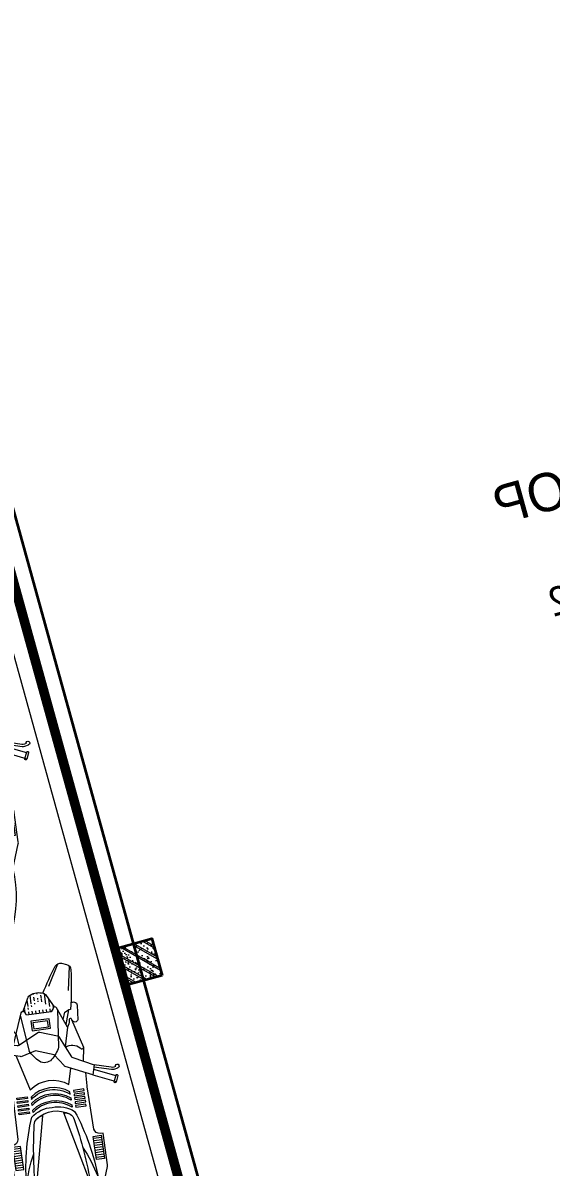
# Model space of a CAD drawing. Header units: metres. Extents: x 568336 to 569219, y 2065964 to 2066430.
# Drawn here: x 568455.23 to 568457.99, y 2066357.37 to 2066363.35 of the extents above; entities that cross this region are included whole.
import ezdxf

# ---------------------------------------------------------------- set-up
doc = ezdxf.new("R2010")
doc.units = ezdxf.units.M
doc.linetypes.add('HIDDEN', pattern=[0.375, 0.25, -0.125])
doc.layers.get('0').update_dxf_attribs({"linetype": 'CONTINUOUS'})
for name, color, linetype, lineweight in [('-CONCRETE', 1, 'CONTINUOUS', 35), ('-DIM', 9, 'CONTINUOUS', 13), ('-FURNITURE', 46, 'CONTINUOUS', 9), ('-HATCH', 8, 'CONTINUOUS', 5), ('-LINE1', 7, 'CONTINUOUS', 18), ('-STEEL1', 1, 'CONTINUOUS', 35), ('-WALL', 4, 'CONTINUOUS', 35), ('TEXT25', 2, 'CONTINUOUS', 13)]:
    doc.layers.add(name, color=color, linetype=linetype, lineweight=lineweight)
doc.layers.add('-RANH GIOI LO DAT', color=12, linetype='CONTINUOUS')
doc.styles.add('SVN_AVO_thuong', font='')
doc.styles.add('T1', font='', dxfattribs={"height": 200})
doc.styles.get('SVN_AVO_thuong').set_extended_font_data('SVN-Avo')
doc.styles.get('T1').set_extended_font_data('VNgeometric Light')

# ---------------------------------------------------------------- blocks, each defined once
blk = doc.blocks.new('A$C49AC32B8')
h = blk.add_hatch()
h.set_pattern_fill('ANSI31', color=256, scale=100, angle=404.9999999999999, style=0)
h.set_pattern_definition([(90, (1628.178583184657, -139081.3939594029), (-12.5, 1.419760918143566e-15), [])])
h.paths.add_polyline_path([(-545.4389741411724, -149.292006695312), (-545.4389741411724, -106.7108410141846), (-667.4265335844539, -106.7108410141846), (-667.4265335844539, -149.292006695312)])
h.paths.add_polyline_path([(-545.4389741411724, 276.2662267598025), (-545.4389741411724, 318.84739244093), (-667.4265335844539, 318.84739244093), (-667.4265335844539, 276.2662267598025)])
h = blk.add_hatch()
h.set_pattern_fill('ANSI31', color=256, scale=150, angle=315, style=0)
h.set_pattern_definition([(2.19715477805175e-15, (1485.970044401409, -142180.9177466815), (1.685552167365288e-15, 18.75), [])])
edge = h.paths.add_edge_path()
edge.add_arc((142.4224115581892, 0.6785372878184717), 10, 291.0633923268034, 432.0495413373955)
edge.add_arc((142.4224115582474, 168.8768484580614), 10, 287.9504586626045, 428.9366076731966)
edge.add_arc((203.6383034269384, 62.78106710705833), 30.00000000000001, 298.7341714601648, 336.6847551905135)
edge.add_arc((203.6383034269384, 106.7743186388507), 30.00000000000001, 383.3152448094864, 421.2658285398352)
edge.add_line((152.140649993642, 3.03562059394244), (218.0606998045405, 36.47527909896962))
edge.add_line((152.1406499937002, 166.5197651519375), (218.0606998045405, 133.0801066469685))
edge.add_line((145.5043569476984, 10.19177083989416), (128.8174500554742, 17.6987576528154))
edge.add_line((128.8174500554742, 17.6987576528154), (128.8174500554742, 82.08632680154915))
edge.add_line((128.8174500554742, 146.4738959502829), (128.8174500554742, 82.08632680154915))
edge.add_line((145.5043569477566, 159.3636149059857), (128.8174500554742, 146.4738959502829))
edge.add_arc((152.5525625419978, 84.79817839308453), 85.62828520288406, 336.6847551905135, 359.9862926856208)
edge.add_arc((152.5525625419978, 84.75720735282448), 85.62828520288406, 360.0137073143792, 383.3152448094864)
for points in [[(-244.159068062756, 438.0154885223419, 0.9999999999999999), (-248.2430734565423, 447.1435167838754), (-248.2430734565423, 447.1435167838172), (-280.1911723719968, 432.8494979058269), (-280.191172372055, 432.8494979057687, 0.9999999999999999), (-276.1071669782104, 423.7214696442352)], [(-9.5493933444086, -301.3492301631959), (-41.6831618892902, -188.5098808552029), (6.508197082061088, -167.3083462980467), (6.50819708200288, -167.3083462980467), (-21.32710195719847, -52.13001471579264), (-21.32710195714026, -52.13001471590906, -0.2138118228335009), (-21.1106249995355, -43.95429530206093), (-21.1106249994773, -43.95429530194451), (32.24943819522741, 67.1463459651095), (32.24943819522741, 67.14634596525502, 0.2018820073483003), (32.63213920601993, 74.89595198751704), (32.63213920601993, 74.89595198757524), (0.3335099903924856, 163.635706436773), (0.3335099904506933, 163.6357064366857, 0.2018820073578288), (-4.941006723529426, 169.3262535986833), (-4.941006723471219, 169.3262535986541), (-117.2313022529415, 220.1350949946027), (-117.2313022528833, 220.1350949945445, -0.2138118228338068), (-122.6523843629111, 226.2589107138156), (-122.6523843629693, 226.2589107138447), (-175.3645126568445, 332.3828169244916), (-175.3645126568445, 332.3828169244916), (-225.9093191228749, 317.6473262168984), (-277.909165306628, 433.8704992542444)], [(-184.9648569262645, 329.5839975469389), (-210.7405260885425, 417.99816950694), (-210.7405260886007, 417.998169507202, -0.1192456420777983), (-211.3935427420947, 432.0919050858174), (-211.3935427420365, 432.0919050861376), (-207.3890161612944, 452.7946925294927)], [(-199.4700898697774, 441.0775953799712, 2.50980799952919), (-207.4947705015366, 452.2479588310925)], [(-199.4700898698356, 441.0775953800003), (-201.1160760876664, 432.5680994097311), (-201.1160760876664, 432.5680994094109, 0.1192456420777983), (-200.4630594342307, 418.4743638307955), (-200.4630594341725, 418.4743638305335), (-175.3645126568445, 332.3828169245207)], [(-839.1161323166743, 283.8315398601808), (-712.0490552992269, 328.9422595075557), (-712.0490552989941, 328.942259507643, -0.0854912519851607), (-702.0123332152434, 330.6709983080909), (-535.1100028215733, 330.6709983080909), (-535.1100028215733, 315.4303194140484), (-535.1100028215733, 315.4303194140484, 0.3895943333915547), (-507.6503770142735, 285.5380712724109), (-507.6503770143318, 285.5380712724109), (-284.794791265711, 280.8480463859269), (-284.7947912656527, 280.8480463859269, 0.03866847091787411), (-280.1616323773342, 280.8133793471025), (-280.1616323779745, 280.813379346986, 0.005074925713458879), (-209.8619974894391, 282.9773453654016)], [(-225.9093191228749, 317.6473262168984), (-162.9714295322483, 181.6710258228813), (-162.9714295321901, 181.6710258228231, 0.2138118228338068), (-157.5503474221041, 175.5472101035521), (-157.5503474222205, 175.5472101035812), (-95.35288718822994, 131.7055302272311), (-61.19221527737682, 37.84985551873615), (-80.65734545330633, -35.71457651995661), (-80.65734545336454, -35.71457652010213, 0.2138118228335009), (-80.8738224109693, -43.89029593395026), (-80.8738224110275, -43.89029593380474), (-41.6831618892902, -188.5098808552029)], [(-593.7887365464412, 213.8443021384992, 0.2596598202058564), (-1245.081638271717, 188.6918557643476, 0.2596598202058564)], [(-765.275329157681, -103.7192062937429, 0.08051368885980273), (-402.7283814896073, -28.09464289808602), (-402.7283814852417, -28.09464289593234, 0.2011014502545712), (-366.2084507265536, 84.77769287321644), (-366.2084507265536, 84.77769287269257, 0.2011014502545712), (-402.7283814852417, 197.6500286418413), (-402.7283814896073, 197.650028643995, 0.08051368885980273), (-765.275329157681, 273.2745920396519)], [(-149.0084485098778, 279.3208638191682), (-78.08440959695145, 290.7099822685814), (73.50306051949156, 248.6645865442515, -1.090750680407592), (73.50306051949156, 233.6645865442515, 0.1743998105966915), (37.90123791768565, 219.8475148995749), (146.0164180370339, 178.2086820094373), (146.0164180370339, 178.2086820094373, -0.7066395085949505), (145.5043569477566, 159.3636149060148)], [(-64.00588333574706, 196.0517861466033, 0.3300081448799674), (-78.08440959636937, 272.1447489533275), (-78.08440959695145, 272.1447489538805, -0.7520152032123842), (-78.08440959695145, 290.7099822686105)], [(231.595225021505, 117.688358789379, 0.02427356090685839), (362.0954215740494, 200.5508618512067), (362.0954215572856, 200.5508618393324, 0.338505915077381), (372.9953940612904, 235.327339032443), (372.9953940612904, 235.3273390324139), (372.9953940612904, 235.327339032443), (364.1901978115493, 259.519416902458), (364.1901978116657, 259.5194169021961, 0.3385059150852406), (333.4864457959484, 279.1533767361361), (333.4864457957156, 279.153376736107, 0.03261255327653435), (128.1956704928598, 248.322794345946), (128.1956704932672, 248.3227943460333), (126.992315634765, 238.3752921921368), (52.51120247578365, 214.2207206594576)], [(159.8681022348756, 254.8789591541681, 0.6717681288467189), (145.1963268186955, 286.0945252760248), (145.1963268186955, 286.0945252760539), (69.65256078893435, 278.6991427001885), (69.65256078910897, 278.6991427002176, 0.7345421810748096), (70.7772663308715, 249.8378046483958)], [(-1029.577840318467, 202.1950865371145, 0.2183083330708893), (-1078.936857682973, 224.1723392448439), (-1078.936857682973, 224.1723392448439), (-1359.84450721895, 164.1840616499067), (-1359.844507219183, 164.1840616498775, 0.3538507973820654), (-1399.402375822741, 115.2865986083161), (-1399.402375822741, 84.7776928729545), (-1399.402375822741, 54.26878713759288, 0.3538507973820654), (-1359.844507219183, 5.371324096031458), (-1359.844507218892, 5.37132409597325), (-1078.936857682973, -54.61695349893489), (-1078.936857682973, -54.61695349893489, 0.2183083330708886), (-1029.577840318467, -32.63970079120554)], [(-1074.585206339281, 204.6506825882061), (-1072.863570921909, 196.9273672645613), (-1072.863570921618, 196.9273672645613, 0.3791726374951046), (-1160.783054605388, 97.65974351174009)], [(-402.7283814856492, 141.0837093855771, 0.3656845949585406), (-444.3441294179938, 190.3757403567834, 0.03571140310171705), (-794.4215751944284, 230.8127666064356), (-1072.863570921909, 196.9273672645322)], [(-74.82972412576783, -66.19395128435644), (-259.4347668316041, -17.68836589147759), (-259.4347668309638, -17.68836589069178, 0.3366814697980669), (-259.4347668309638, 187.2437516366008), (-259.4347668316041, 187.2437516373575), (-175.7307194271416, 209.2372668718563)], [(136.7749210996262, 181.7678967857901), (-58.42561328233569, 160.4536910950665), (-58.42561328152078, 160.4536910954157, 0.1148743773105328), (-118.0558324951271, 115.6357831898604), (-118.0558324946032, 115.6357831904716, 0.3636282567077921), (-118.0558324946032, 51.40330409635135), (-118.0558324950689, 51.40330409687522, 0.1174189023891587), (-56.91118434796226, 5.925817995313992)], [(-1280.337645180087, 160.711920374375, 0.1128449918186311), (-1300.029146350076, 120.7273152418893)], [(-414.5235872621124, -3.783458088862972, 0.3158788919891962), (-414.5235872621124, 173.3388438348302)], [(152.140649993642, 3.03562059394244), (218.0606998045405, 36.47527909896962), (218.0606998043659, 36.47527909888231, 0.1671209598217696), (231.1885365830094, 50.90737126102249), (231.1885366118804, 50.90737124923544, 0.1020239280746679), (238.1808452944097, 84.77769287347837), (238.1808452944097, 84.77769287240153, 0.1020239280746679), (231.1885366118804, 118.6480144966736), (231.1885365830094, 118.6480144848574, 0.1671209598217697), (218.0606998043659, 133.0801066470267), (218.0606998045405, 133.0801066469685), (152.1406499937002, 166.5197651519375)], [(-1072.863570921618, -27.37198151865232, -0.3791726374951045), (-1160.783054605388, 71.89564223416892, 0.3791726374951045), (-1072.863570921618, -27.37198151865232), (-1072.863570921909, -27.37198151865232), (-1074.585206339281, -35.0952968422971)], [(-1300.029146350076, 48.8280705039906, 0.1128449918186311), (-1280.337645180087, 8.843465371533966)], [(-1072.863570921909, -27.37198151862322), (-794.4215751944284, -61.25738086052661), (-794.4215751947195, -61.25738086055571, 0.03571140310171787), (-444.3441294179938, -20.82035461087435), (-444.3441294187505, -20.82035461101987, 0.3656845949585406), (-402.7283814856492, 28.47167636033191)], [(-16.69012869455037, -71.31712110301669), (146.0164180369757, -8.653296263557422), (146.0164180369757, -8.653296263557422, 0.7066395085950298), (145.5043569477566, 10.19177083986506)], [(-1245.081638271658, -19.13647001846766, 0.2596598202058599), (-593.7887365464412, -44.28891639259018)], [(37.90123791774386, -50.29212915366588, 0.1743998105964548), (73.50306051949156, -64.1092007983425), (73.50306051949156, -64.1092007983425, -1.090750680407592), (73.50306051949156, -79.1092007983425), (73.50306051949156, -79.1092007983425), (-9.259304346662248, -102.0647681629234)], [(-61.17117457676795, -116.5961068007928), (-135.9304356086359, -117.2406186906919), (-135.9304356063658, -117.2406186908374, 0.01041692167366446), (-280.1616323779745, -111.2579936011061), (-280.1616323773342, -111.2579936011934, 0.03866847091787422), (-284.7947912656527, -111.2926606400179), (-284.794791265711, -111.2926606400179), (-507.6503770143318, -115.9826855265019), (-507.6503770142735, -115.9826855265019, 0.3895943333915547), (-535.1100028215733, -145.8749336681394), (-535.1100028215733, -145.8749336681394), (-535.1100028215733, -161.1156125621819), (-702.0123332152434, -161.1156125621819, -0.0854912519851608), (-712.0490552989941, -159.386873761734), (-712.0490552992269, -159.3868737616467), (-839.1161323166743, -114.2761541142718)], [(-2.645139715255937, -171.3353086117022), (34.44108641191269, -255.6327745035414), (34.44108641173807, -255.632774503134, 0.1192456420859139), (43.00012523776968, -266.8489533404827), (43.00012523776968, -266.8489533405409), (59.37526582679129, -280.1341485498015)], [(6.508197082061088, -167.3083462980467), (42.62017444285448, -249.3913322945773), (42.62017444267985, -249.3913322941698, 0.1192456420859139), (51.17921326865326, -260.6075111315185), (51.17921326871146, -260.6075111315768), (57.90991043866961, -266.0681436868217)], [(-11.95379919224069, -302.0339436207323, 0.9999999999999999), (-9.21494536238606, -311.6515670121189), (-9.21494536238606, -311.6515670121189), (24.44673650743789, -302.0655786075986), (24.4467365074961, -302.0655786075986, 0.9999999999999999), (21.70788267764146, -292.447955216212)], [(58.94281965497066, -279.7833038178687, 2.509807999542432), (57.90991043866961, -266.0681436867926)]]:
    blk.add_lwpolyline(points, format="xyb")
for points in [[(-276.1071669782687, 423.7214696442643), (-244.159068062756, 438.0154885222837)], [(-196.8357528106717, 326.1232369223544), (-246.441075128183, 436.9944871738953)], [(227.0600909732457, 252.5364712025439), (352.1614275738539, 274.5330976555524)], [(-1074.760005124524, 204.6133540281844), (-1185.695137299335, 180.922979220235), (-1185.695137299335, 84.7776928729545), (-1185.695137299335, -11.36759347432599), (-1074.760005124524, -35.0579682822754)], [(-402.7283814856492, 28.47167636033191), (-794.4215751944284, -61.25738086052661), (-794.4215751944284, -61.25738086052661), (-794.4215751944284, 84.7776928729545), (-794.4215751944284, 230.8127666064356), (-794.4215751944284, 230.8127666064356), (-402.7283814856492, 141.0837093855771)], [(37.90123791768565, 219.8475148995458), (-61.08615448823548, 194.7306742966284)], [(81.54344864320592, 203.0394152659392), (117.9918543671083, 217.4488701617338), (126.992315634765, 238.3752921921368)], [(263.4590867581137, 152.5310521924221), (373.4314294268552, 216.0942478524921)], [(-1261.95474663921, 150.8000162802455), (-1289.092979644978, 148.0599104591929)], [(-1205.695137299335, 156.4804628667298), (-1241.95474663921, 152.8193856477556)], [(-1136.037692900194, 163.51366833875), (-1185.695137299335, 158.499832234269)], [(145.5043569477566, 159.3636149059857), (128.8174500554742, 146.4738959502829), (128.8174500554742, 82.08632680154915), (128.8174500554742, 17.6987576528154), (145.5043569476984, 10.19177083989416)], [(-1261.95474663921, 18.75536946566353), (-1289.092979644978, 21.4954752867161)], [(-1205.695137299335, 13.07492287917921), (-1241.95474663921, 16.73600009815345)], [(-1136.037692900194, 6.041717407159013), (-1185.695137299335, 11.05555351164003)], [(-58.42561328233569, 6.379570338012854), (131.2681746335875, -14.33334638989254)], [(37.90123791768565, -50.29212915363678), (-21.1106249994773, -43.95429530194451)], [(-1121.193398937321, -185.0864796404094), (-1164.502061909909, -185.0864796404094), (-1164.502061909909, -99.16178400161516), (-1030.890493620216, -99.16178400161516)], [(-858.5580480475619, -115.6734909612751), (-858.5580480475619, -185.0864796404094), (-892.0294821686985, -185.0864796404094)], [(-13.96330759194097, -176.3146769566119), (19.30347682975116, -293.1326686736611)], [(-11.95379919224069, -302.0339436207614), (21.70788267758326, -292.4479552161829)]]:
    blk.add_lwpolyline(points)
for points in [[(-667.4265335844539, 318.84739244093), (-667.4265335844539, 276.2662267598025), (-545.4389741411724, 276.2662267598025), (-545.4389741411724, 318.84739244093)], [(-381.7948602306715, 206.9338385699193), (-381.7948602306715, 261.7011481823101), (-372.9670849182003, 261.7011481823101), (-372.9670849182003, 206.9338385699193)], [(-361.7948602306715, 206.9338385699193), (-361.7948602306715, 261.7011481823101), (-352.9670849182003, 261.7011481823101), (-352.9670849182003, 206.9338385699193)], [(-341.7948602306715, 206.9338385699193), (-341.7948602306715, 261.7011481823101), (-332.9670849182003, 261.7011481823101), (-332.9670849182003, 206.9338385699193)], [(-321.7948602306715, 206.9338385699193), (-321.7948602306715, 261.7011481823101), (-312.9670849182003, 261.7011481823101), (-312.9670849182003, 206.9338385699193)], [(-301.7948602306715, 206.9338385699193), (-301.7948602306715, 261.7011481823101), (-292.9670849182003, 261.7011481823101), (-292.9670849182003, 206.9338385699193)], [(-1261.95474663921, 164.6376177432066), (-1300.029146350251, 156.5067688222443), (-1300.029146350251, 84.7776928729545), (-1300.029146350251, 13.04861692366467), (-1300.029146350251, 13.04861692366467), (-1261.95474663921, 4.91776800270236), (-1261.95474663921, 84.7776928729545)], [(-1241.95474663921, 168.9086497135977), (-1241.95474663921, 84.7776928729545), (-1241.95474663921, 0.6467360323113098), (-1241.95474663921, 0.646736032282206), (-1205.695137299335, -7.096561503934936), (-1205.695137299335, -7.096561503934936), (-1205.695137299335, 84.7776928729545), (-1205.695137299335, 176.6519472498439), (-1205.695137299335, 176.6519472498439)], [(94.89089080263511, 131.9951299828645), (94.89089080263511, 34.83813145021486), (44.47260841165553, 34.83813145021486), (44.47260841165553, 131.9951299828645)], [(84.89089080263511, 121.9951299828645), (84.89089080263511, 44.83813145027307), (54.47260841165553, 44.83813145021486), (54.47260841165553, 121.9951299828354)], [(-1160.783054605388, 84.7776928729254), (-1160.783054605388, 97.65974351174009)], [(-1160.783054605388, 84.77769287298361), (-1160.783054605388, 71.89564223416892)], [(-381.7948602306715, -37.37845282401031), (-381.7948602306715, -92.14576243640113), (-372.9670849182003, -92.14576243640113), (-372.9670849182003, -37.37845282401031)], [(-361.7948602306715, -37.37845282401031), (-361.7948602306715, -92.14576243640113), (-352.9670849182003, -92.14576243640113), (-352.9670849182003, -37.37845282401031)], [(-341.7948602306715, -37.37845282401031), (-341.7948602306715, -92.14576243640113), (-332.9670849182003, -92.14576243640113), (-332.9670849182003, -37.37845282401031)], [(-321.7948602306715, -37.37845282401031), (-321.7948602306715, -92.14576243640113), (-312.9670849182003, -92.14576243640113), (-312.9670849182003, -37.37845282401031)], [(-301.7948602306715, -37.37845282401031), (-301.7948602306715, -92.14576243640113), (-292.9670849182003, -92.14576243640113), (-292.9670849182003, -37.37845282401031)], [(-667.4265335844539, -149.292006695021), (-667.4265335844539, -106.7108410138935), (-545.4389741411724, -106.7108410138935), (-545.4389741411724, -149.292006695021)], [(-1164.502061909909, -135.36604006989), (-1164.502061909909, -160.7762134565164), (-1188.362174022855, -160.7762134565164), (-1188.362174022855, -135.36604006989)], [(-892.0294821686985, -190.35885172505), (-892.0294821686985, -123.4704870539026), (-1121.193398937321, -123.4704870539026), (-1121.193398937321, -190.35885172505)], [(-1110.542459351738, -130.475840632851), (-1110.542459351738, -138.1656926211035), (-1063.159178563248, -138.1656926211035), (-1063.159178563248, -130.475840632851)], [(-1110.542459351738, -144.5738275319636), (-1110.542459351738, -152.2636795202161), (-1063.159178563248, -152.2636795202161), (-1063.159178563248, -144.5738275319636)], [(-1110.542459351738, -159.3126166602779), (-1110.542459351738, -167.0024686485303), (-1063.159178563248, -167.0024686485303), (-1063.159178563248, -159.3126166602779)]]:
    blk.add_lwpolyline(points, close=True)
for points in [[(-366.497982140776, 187.2437516373866), (-379.290811436862, 187.2437516373866), (-379.2908114365709, 187.2437516370082, -0.3639376103180927), (-379.2908114365709, -17.68836589112834), (-379.290811436862, -17.68836589147759), (-366.497982140776, -17.68836589147759), (-366.4979821401939, -17.68836589069178, 0.3366814697980669)], [(-328.9318847626273, 187.2437516373866), (-341.7247140586551, 187.2437516373866), (-341.724714058364, 187.2437516370082, -0.3639376103180927), (-341.724714058364, -17.68836589112834), (-341.7247140587133, -17.68836589147759), (-328.9318847626273, -17.68836589147759), (-328.9318847620452, -17.68836589069178, 0.3366814697980669)], [(-310.7327410916623, 187.2437516373866), (-297.9399117956345, 187.2437516373866), (-297.9399117949943, 187.2437516366008, -0.3366814697980669), (-297.9399117949943, -17.68836589069178), (-297.9399117956345, -17.68836589147759), (-310.7327410916623, -17.68836589147759), (-310.7327410913713, -17.68836589112834, 0.3639376103180927)], [(-1379.402375822741, 115.2865986083161), (-1379.402375822741, 84.7776928729545), (-1379.402375822741, 54.26878713759288), (-1379.402375822741, 54.26878713759288, 0.3538507973820654), (-1355.667654660618, 24.93030931266185), (-1355.667654660443, 24.93030931263274), (-1320.029146350251, 17.31964889405572), (-1320.029146350251, 17.31964889408482), (-1320.029146350251, 84.7776928729545), (-1320.029146350251, 152.2357368518242), (-1320.029146350251, 152.2357368518533), (-1355.667654660501, 144.6250764332472), (-1355.667654660618, 144.6250764332472, 0.3538507973820654)]]:
    blk.add_lwpolyline(points, format="xyb", close=True)
blk = doc.blocks.new('M41-T1')
at = {"layer": '-LINE1'}
blk.add_lwpolyline([(199664.7348678964, -1615764.928446125), (194464.7348678964, -1615764.928446125)], dxfattribs=at)
at = {"layer": '-RANH GIOI LO DAT', "linetype": 'HIDDEN', "ltscale": 10, "const_width": 50}
blk.add_lwpolyline([(194264.7348678964, -1615664.928446125), (194264.7348674196, -1633604.640497516), (200264.8498741197, -1633563.943802189), (205264.7348669576, -1628530.031318973), (205264.7348674196, -1615664.928446125)], close=True, dxfattribs=at)
at = {"layer": '-FURNITURE', "xscale": -1, "rotation": 352.3453467381116}
for p in [(196152.0573033959, -1616236.998640305), (197902.4294164561, -1616236.998640305)]:
    blk.add_blockref('A$C49AC32B8', p, dxfattribs=at)
blk = doc.blocks.new('18x35')
at = {"layer": '-HATCH'}
h = blk.add_hatch(dxfattribs=at)
h.set_pattern_fill('CHAU-01', color=256, scale=10, angle=-1.272221872585407e-14, pattern_type=2)
h.set_pattern_definition([(49.99999999999999, (0, 0), (71.72601826007535, -6.275213498259527), [7.5, -82.5]), (355, (0, 0), (-13.87513336129999, 75.21921337000119), [6, -66]), (100.4514, (5.977167999997619, -0.5229339999999638), (57.85093817140217, 68.94395420609534), [6.374019000000001, -70.1142112]), (46.18419999999998, (0, 20), (106.7241048625644, -16.55190143290183), [11.25, -123.75]), (96.63559999999998, (8.89367449999554, 18.62066930000003), (93.46627055487036, 97.41178709004416), [9.561028799999994, -105.1713]), (351.1842, (0, 20), (93.46619451336275, 97.41186009253245), [9, -99]), (20.99999999999998, (10, 15), (59.69070521184616, -40.2618890665339), [7.5, -82.5]), (326.0000000000001, (10, 15), (24.33153319215819, 72.5150045046853), [6, -66]), (71.45139999999999, (14.97422329999972, 11.64483940000002), (84.022262858149, 32.25304967099522), [6.374019000000001, -70.1142112]), (37.49999999999998, (0, 0), (1.215985531729074, 33.28938538313115), [0, -65.19999999999999, 0, -67, 0, -66.25]), (7.499999999999987, (0, 0), (26.30695374421487, 39.44117118823602), [0, -38.2, 0, -63.7, 0, -25.25]), (327.5, (-22.30000000000291, 0), (53.3822436172409, -2.255487173437988), [0, -25, 0, -78, 0, -103.5]), (317.5, (-32.30000000000291, 0), (58.31861693423862, 10.01049823323176), [0, -32.5, 0, -51.8, 0, -73.5]), (44.99999999999999, (0, 0), (-30.05203820042826, 30.05203820042828), []), (44.99999999999999, (0, 12.25), (-30.05203820042826, 30.05203820042828), [])])
h.paths.add_polyline_path([(96508.03118051568, 47993.04977023201), (96508.03118051568, 47793.04977023201), (96708.03118051568, 47793.04977023201), (96708.03118051568, 47993.04977023201)])
at = {"layer": '-STEEL1'}
blk.add_lwpolyline([(96508.03118051568, 47793.04977023201), (96708.03118051568, 47793.04977023201), (96708.03118051568, 47993.04977023201), (96508.03118051568, 47993.04977023201)], close=True, dxfattribs=at)
blk = doc.blocks.new('M1-T1')
at = {"layer": '-CONCRETE', "color": 1, "linetype": 'HIDDEN', "ltscale": 10, "const_width": 50}
blk.add_lwpolyline([(191581.7177010371, 50951.98888872014), (197581.6939540912, 50951.98888872005), (197581.7429788466, 30952.01227472891), (191581.7667257926, 30952.01227472891)], close=True, dxfattribs=at)
at = {"layer": '-LINE1', "lineweight": 18}
blk.add_lwpolyline([(191581.7411493842, 50951.93153578669), (197581.7174024383, 50951.9315357866), (197581.7664271937, 30951.95492153367), (191581.7901741396, 30951.95492153367)], close=True, dxfattribs=at)
at = {"layer": '-WALL'}
blk.add_lwpolyline([(196731.8371712676, 48951.96545661415), (197581.8356525643, 48951.96545668071), (197581.8356528644, 34951.87148225863), (196897.2858771308, 34951.86915243657), (196897.2858771305, 35051.86915239949), (197481.4326741947, 35051.87148222604), (197481.4326738949, 48751.96545683069), (196731.8371712676, 48751.96545677615), (196731.8371712676, 48951.96545661415)], dxfattribs=at)
at = {"layer": '-STEEL1'}
blk.add_blockref('18x35', (100874.017838741, -9341.428998609485), dxfattribs=at)
at = {"layer": 'TEXT25'}
for s, height, style, p in [('SHOP', 200, 'SVN_AVO_thuong', (194297.2314187195, 40250.18071487683)), ('65,2M2', 150, 'T1', (194243.9354255915, 39712.01007851723))]:
    blk.add_text(s, height=height, rotation=359.9999999899488, dxfattribs=dict(at, style=style)).set_placement(p)

msp = doc.modelspace()

# ---------------------------------------------------------------- block references
at = {"layer": '-DIM', "yscale": 0.001, "zscale": 0.001}
for name, p, xscale, rotation in [('M1-T1', (568656.4483411567, 2066373.922513573), -0.001, 15.45900309534941), ('M41-T1', (569960.2636629492, 2066979.582005315), 0.001, 285.4590240793294)]:
    msp.add_blockref(name, p, dxfattribs=dict(at, xscale=xscale, rotation=rotation))

doc.saveas('drawing.dxf')
